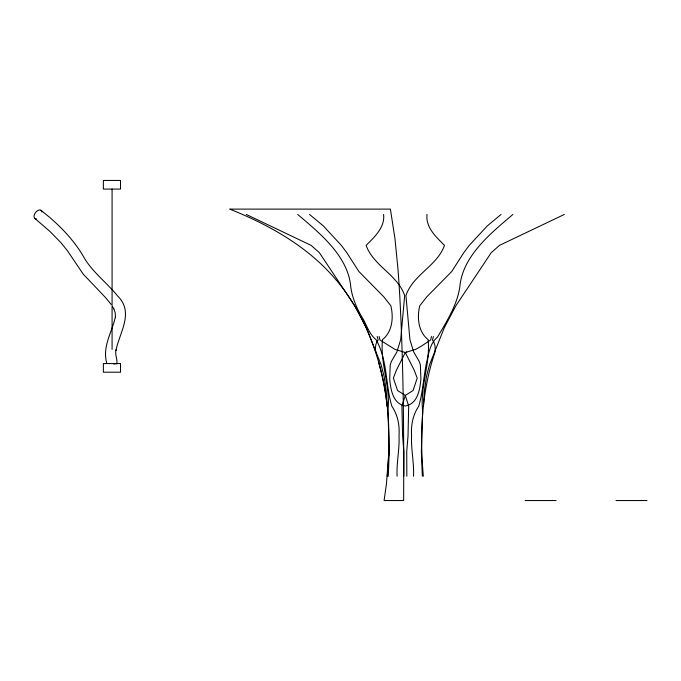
<?xml version="1.0" encoding="UTF-8"?>
<svg xmlns="http://www.w3.org/2000/svg" width="681" height="681" viewBox="0 0 681 681"><rect width="100%" height="100%" fill="white"/><g stroke="black" fill="none" stroke-linecap="round" stroke-linejoin="round"><path stroke-width="1.02" d="M387.268 476.206C390.664 438.138 389.489 398.768 378.559 361.994M413.503 476.206C414.21 462.688 410.915 449.315 411.588 435.789C410.856 425.284 412.831 414.874 418.772 406.174C422.697 392.648 423.463 378.568 426.102 364.795C428.349 355.38 429.515 343.684 437.466 337.138C446.881 321.219 457.334 304.858 459.939 286.19L459.922 285.986C462.969 255.622 491.12 232.97 512.895 214.455M383.599 214.455C385.097 227.488 374.439 236.988 366.131 245.364C373.299 265.845 397.823 274.877 404.667 295.605L400.683 339.623L396.912 351.958L391.43 361.356L390.239 364.778L389.711 378.917C390.613 389.209 392.835 404.02 405.306 405.995C417.768 404.02 419.998 389.209 420.892 378.917L420.364 364.778L419.181 361.356L413.69 351.958L409.919 339.623L405.936 295.605C412.78 274.877 437.304 265.845 444.48 245.364C436.163 236.988 425.506 227.488 427.004 214.455M406.829 476.206L406.727 451.554L408.013 436.01L408.685 406.174L405.306 395.406L397.534 390.519L393.397 378.117L396.376 370.26L405.306 352.528L415.733 349.344L420.935 346.399L430.639 339.981L431.482 336.482M388.902 451.554L386.459 483.833L384.093 500.544L403.637 500.544C403.961 432.214 403.45 363.841 399.747 295.605A195.285 14.744 89.7 0 0 397.9 268.357L394.946 238.52L390.4 209.11L229.735 209.11C264.688 223.121 298.678 241.449 325.467 268.331A195.26 195.26 0 0 1 348.068 295.605C370.413 328.293 382.731 367.025 387.149 406.174M388.281 476.206L389.234 451.554L388 412.099L388.315 406.174C389.498 383.735 380.1 361.824 382.518 339.623C392.435 331.758 393.72 317.286 390.834 305.778L383.752 296.771L358.861 271.489L346.748 252.591L341.317 245.364L323.288 225.888L309.54 214.455M423.48 405.995L424.237 391.907L426.476 376.474L429.515 364.778L444.267 327.799L455.878 305.778L491.29 252.591L499.505 245.364L564.328 214.455M433.431 336.482L432.469 339.981C435.346 343.394 435.525 348.28 434.878 352.528C421.505 392.077 419.607 434.844 423.344 476.206M40.937 210.267L49.5 217.23C63.265 229.071 75.702 242.589 84.589 258.508C93.271 272.8 107.019 282.887 117.438 295.775C134.463 312.273 119.66 332.124 115.991 350.264L116.025 349.813C114.595 354.188 117.856 360.155 116.783 363.765M501.063 214.455L487.315 225.888L469.286 245.364L463.855 252.591L451.741 271.489L426.851 296.771L419.768 305.778C416.891 317.286 418.168 331.758 428.085 339.623C430.503 361.824 421.105 383.735 422.288 406.174L422.612 412.099L421.369 451.554L422.331 476.206M379.121 336.482L379.964 339.981L394.869 349.344L405.306 352.528L406.685 351.958M113.804 364.037L117.345 363.416M525.145 500.544L556.062 500.544M616.041 500.544L646.95 500.544M246.275 214.455L311.098 245.364L319.312 252.591L354.733 305.778L366.335 327.799L381.088 364.778L384.127 376.474L386.365 391.907L387.123 405.995M297.708 214.455C319.483 232.97 347.633 255.622 350.689 285.986L350.664 286.19C352.051 297.01 356.18 307.105 361.594 316.52C366.489 324.079 368.744 333.809 376.014 339.623C387.642 359.909 385.293 384.263 391.83 406.174C397.772 414.874 399.747 425.284 399.015 435.789C399.687 449.315 396.402 462.688 397.1 476.206M35.072 218.635L49.781 231.285L60.711 242.436L67.291 250.523L83.201 274.111L105.453 297.486L111.139 304.407M112.637 306.697L113.838 308.885M405.306 352.528L414.235 370.26L417.215 378.117L413.078 390.519L405.306 395.406L401.918 406.174L402.59 436.01L403.876 451.554L403.773 476.206M113.693 308.544L115.2 312.707L115.481 316.869L115.515 316.384C112.297 331.707 102.15 346.374 106.645 362.658M377.172 336.482L378.134 339.981C375.257 343.394 375.078 348.28 375.733 352.528M112.084 188.943L112.084 349.387M36.578 218.933A5.116 3.116 -53.2 0 1 34.135 215.579A5.116 3.116 -53.2 0 1 38.17 210.335A5.116 3.116 -53.2 0 1 41.924 211.987M120.511 180.456L103.367 180.456L103.367 189.088L120.511 189.088L120.511 180.456M120.511 363.577L103.367 363.577L103.367 372.209L120.511 372.209L120.511 363.577"/></g></svg>
